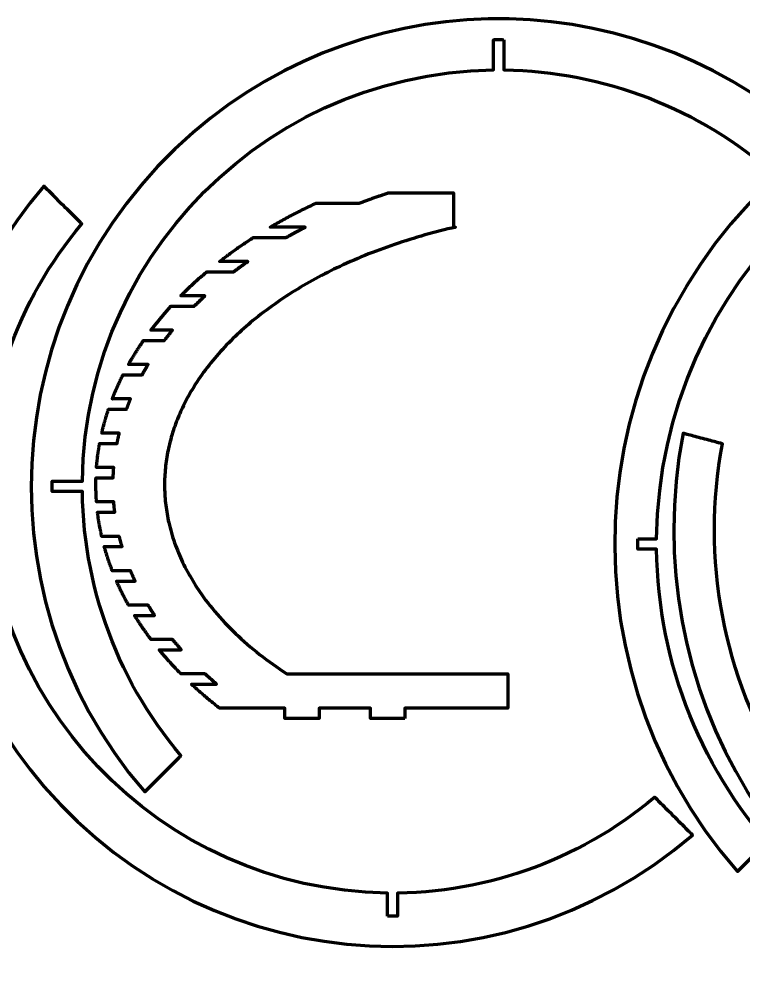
# Model space of a CAD drawing. Header units: millimetres. Extents: x -231 to 441, y -124 to 422.
# Drawn here: x -83 to 127.9, y 146.1 to 421.5 of the extents above; entities that cross this region are included whole.
import ezdxf

# ---------------------------------------------------------------- set-up
doc = ezdxf.new("R2010")
doc.units = ezdxf.units.MM
doc.header["$MEASUREMENT"] = 0

# ---------------------------------------------------------------- blocks, each defined once
blk = doc.blocks.new('block 7')
at = {"color": 7, "lineweight": 70, "true_color": 0xffffff}
blk.add_lwpolyline([(24.3, 160.35), (24.3, 167.06), (17.92, 167.31), (11.84, 167.87), (5.85, 168.73), (-0.04, 169.88), (-5.82, 171.32), (-11.48, 173.04), (-17.02, 175.03), (-22.43, 177.29), (-27.7, 179.79), (-32.82, 182.55), (-37.78, 185.55), (-42.59, 188.78), (-47.22, 192.24), (-51.68, 195.91), (-55.95, 199.79), (-60.02, 203.87), (-63.9, 208.15), (-67.56, 212.61), (-71.01, 217.25), (-74.23, 222.06), (-77.22, 227.03), (-79.97, 232.16), (-82.47, 237.43), (-84.72, 242.84), (-86.7, 248.39), (-88.41, 254.05), (-89.84, 259.84), (-90.98, 265.73), (-91.83, 271.72), (-92.38, 277.81), (-92.61, 283.98), (-99.32, 283.98), (-99.32, 284.02), (-99.32, 284.12), (-99.32, 284.22), (-99.32, 284.27), (-99.32, 284.31), (-99.32, 284.36), (-99.32, 284.41), (-99.32, 284.46), (-99.32, 284.56), (-99.32, 284.6), (-99.33, 284.65), (-99.33, 284.7), (-99.33, 284.85), (-99.33, 284.99), (-99.33, 285.04), (-99.33, 285.09), (-99.33, 285.14), (-99.33, 285.19), (-99.33, 285.23), (-99.33, 285.43), (-99.33, 285.52), (-99.33, 285.72), (-99.33, 285.77), (-99.33, 285.81), (-99.33, 285.86), (-99.33, 285.91), (-99.33, 285.96), (-99.33, 286.1), (-99.33, 286.25), (-99.33, 286.3), (-99.32, 286.35), (-99.32, 286.39), (-99.32, 286.49), (-99.32, 286.54), (-99.32, 286.59), (-99.32, 286.64), (-99.32, 286.69), (-99.32, 286.83), (-99.32, 286.93), (-99.32, 286.98), (-92.61, 286.98), (-92.55, 289.72), (-92.42, 292.45), (-92.23, 295.17), (-91.97, 297.89), (-91.66, 300.59), (-91.28, 303.29), (-90.84, 305.97), (-90.34, 308.63), (-89.78, 311.28), (-89.16, 313.92), (-88.48, 316.54), (-87.74, 319.14), (-86.94, 321.73), (-86.08, 324.29), (-85.17, 326.84), (-84.19, 329.36), (-83.16, 331.86), (-82.08, 334.33), (-80.93, 336.79), (-79.73, 339.21), (-78.47, 341.61), (-77.16, 343.98), (-75.8, 346.33), (-74.37, 348.64), (-72.9, 350.92), (-71.37, 353.18), (-69.78, 355.39), (-68.14, 357.58), (-66.45, 359.73), (-64.71, 361.85), (-64.75, 361.88), (-64.85, 361.98), (-65.01, 362.14), (-65.22, 362.36), (-65.8, 362.93), (-66.15, 363.29), (-66.54, 363.68), (-66.97, 364.1), (-67.42, 364.56), (-68.39, 365.53), (-68.91, 366.04), (-69.43, 366.57), (-69.96, 367.1), (-70.49, 367.63), (-73.03, 370.17), (-73.48, 370.62), (-73.91, 371.04), (-74.3, 371.43), (-74.65, 371.79), (-74.96, 372.09), (-75.44, 372.57), (-75.59, 372.73), (-75.69, 372.83), (-75.72, 372.86), (-79.77, 367.93), (-83.55, 362.86), (-87.06, 357.65), (-90.3, 352.32), (-93.27, 346.88), (-95.97, 341.34), (-98.4, 335.71), (-100.56, 329.99), (-102.45, 324.21), (-104.07, 318.35), (-105.42, 312.45), (-106.5, 306.5), (-107.31, 300.52), (-107.85, 294.51), (-108.12, 288.49), (-108.12, 282.47), (-107.85, 276.45), (-107.31, 270.44), (-106.5, 264.46), (-105.42, 258.51), (-104.07, 252.6), (-102.45, 246.75), (-100.56, 240.97), (-98.4, 235.25), (-95.97, 229.62), (-93.27, 224.08), (-90.3, 218.64), (-87.06, 213.31), (-83.55, 208.1), (-79.77, 203.03), (-75.72, 198.09), (-70.94, 192.82), (-65.95, 187.86), (-60.75, 183.21), (-55.37, 178.88), (-49.81, 174.86), (-44.09, 171.16), (-38.22, 167.77), (-32.22, 164.7), (-26.09, 161.95), (-19.86, 159.52), (-13.53, 157.41), (-7.11, 155.62), (-0.63, 154.15), (5.91, 153), (12.5, 152.18), (19.11, 151.69), (25.75, 151.52), (32.39, 151.68), (39.02, 152.16), (45.63, 152.98), (52.2, 154.12), (58.73, 155.6), (65.2, 157.41), (71.59, 159.55), (77.9, 162.03), (84.1, 164.84), (90.2, 167.98), (96.17, 171.47), (102, 175.29), (107.67, 179.45), (113.19, 183.95), (113.15, 183.99), (112.88, 184.26), (112.65, 184.49), (112.37, 184.77), (112.04, 185.09), (111.25, 185.88), (110.81, 186.33), (110.33, 186.8), (109.83, 187.31), (109.31, 187.83), (108.78, 188.36), (108.23, 188.91), (107.68, 189.46), (107.13, 190.01), (106.05, 191.09), (105.53, 191.61), (105.03, 192.11), (104.55, 192.59), (104.1, 193.03), (103.69, 193.44), (103.32, 193.82), (102.99, 194.15), (102.48, 194.65), (102.31, 194.82), (102.17, 194.96), (100.06, 193.22), (97.91, 191.53), (95.72, 189.89), (93.5, 188.31), (91.25, 186.78), (88.97, 185.3), (86.65, 183.88), (84.31, 182.51), (81.94, 181.2), (79.54, 179.94), (77.11, 178.74), (74.66, 177.6), (72.18, 176.51), (69.69, 175.48), (67.16, 174.51), (64.62, 173.59), (62.05, 172.73), (59.47, 171.94), (56.87, 171.2), (54.25, 170.52), (51.61, 169.89), (48.96, 169.34), (46.29, 168.84), (43.61, 168.4), (40.92, 168.02), (38.21, 167.7), (35.5, 167.45), (32.78, 167.25), (30.04, 167.13), (27.3, 167.06), (27.3, 160.35), (27.2, 160.35), (27.1, 160.35), (27, 160.35), (26.9, 160.35), (26.8, 160.35), (26.7, 160.35), (26.6, 160.35), (26.5, 160.35), (26.4, 160.35), (26.3, 160.35), (26.2, 160.35), (26.1, 160.35), (26, 160.35), (25.9, 160.35), (25.8, 160.35), (25.7, 160.35), (25.6, 160.35), (25.5, 160.35), (25.4, 160.35), (25.3, 160.35), (25.2, 160.35), (25.1, 160.35), (25, 160.35), (24.9, 160.35), (24.8, 160.35), (24.7, 160.35), (24.6, 160.35), (24.5, 160.35), (24.4, 160.35), (24.3, 160.35)], dxfattribs=at)
blk = doc.blocks.new('block 8')
at = {"color": 7, "lineweight": 70, "true_color": 0xffffff}
blk.add_lwpolyline([(58.19, 415.47), (58.19, 406.65), (61.01, 406.59), (63.72, 406.46), (66.43, 406.27), (69.12, 406.03), (71.81, 405.72), (74.48, 405.35), (77.15, 404.93), (79.8, 404.44), (82.44, 403.9), (85.06, 403.3), (87.66, 402.64), (90.25, 401.93), (92.83, 401.15), (95.38, 400.33), (97.91, 399.44), (100.43, 398.5), (102.92, 397.5), (105.39, 396.45), (107.84, 395.35), (110.26, 394.19), (112.66, 392.97), (115.03, 391.7), (117.38, 390.38), (119.7, 389.01), (121.98, 387.58), (124.24, 386.1), (126.47, 384.57), (128.67, 382.99), (130.83, 381.35), (132.97, 379.67), (135.06, 377.93), (135.34, 378.21), (135.54, 378.41), (135.8, 378.67), (136.09, 378.96), (136.43, 379.3), (137.21, 380.08), (137.65, 380.52), (138.11, 380.98), (138.58, 381.45), (139.58, 382.45), (140.09, 382.95), (140.59, 383.47), (141.1, 383.97), (141.61, 384.48), (143.03, 385.9), (143.47, 386.34), (143.87, 386.74), (144.88, 387.75), (145.14, 388.01), (145.34, 388.21), (145.59, 388.46), (145.62, 388.49), (140.6, 392.62), (135.44, 396.47), (130.14, 400.05), (124.72, 403.35), (119.19, 406.38), (113.55, 409.13), (107.82, 411.61), (102, 413.81), (96.11, 415.74), (90.15, 417.39), (84.14, 418.76), (78.09, 419.86), (72, 420.69), (65.89, 421.24), (59.76, 421.51), (53.63, 421.51), (47.5, 421.24), (41.38, 420.69), (35.29, 419.86), (29.24, 418.76), (23.23, 417.39), (17.28, 415.74), (11.39, 413.81), (5.57, 411.61), (-0.16, 409.13), (-5.8, 406.38), (-11.33, 403.35), (-16.76, 400.05), (-22.05, 396.47), (-27.21, 392.62), (-32.23, 388.49), (-37.58, 383.62), (-42.62, 378.54), (-47.33, 373.25), (-51.73, 367.78), (-55.81, 362.13), (-59.56, 356.31), (-63, 350.34), (-66.11, 344.24), (-68.9, 338.01), (-71.36, 331.67), (-73.5, 325.23), (-75.31, 318.71), (-76.8, 312.12), (-77.95, 305.47), (-78.78, 298.78), (-79.27, 292.05), (-79.44, 285.31), (-79.27, 278.57), (-78.77, 271.83), (-77.93, 265.11), (-76.76, 258.43), (-75.25, 251.8), (-73.41, 245.23), (-71.22, 238.74), (-68.7, 232.33), (-65.83, 226.03), (-62.63, 219.84), (-59.08, 213.78), (-55.19, 207.86), (-50.96, 202.09), (-46.38, 196.49), (-46.34, 196.53), (-46.24, 196.63), (-46.08, 196.79), (-45.86, 197.01), (-45.59, 197.28), (-45.28, 197.59), (-44.92, 197.95), (-44.52, 198.35), (-43.64, 199.23), (-43.16, 199.71), (-39.04, 203.83), (-38.56, 204.31), (-37.67, 205.2), (-37.27, 205.59), (-36.92, 205.95), (-36.6, 206.27), (-36.33, 206.54), (-36.11, 206.76), (-35.95, 206.92), (-35.85, 207.02), (-35.82, 207.05), (-37.61, 209.22), (-39.35, 211.43), (-41.04, 213.67), (-42.67, 215.94), (-44.25, 218.25), (-45.77, 220.6), (-47.23, 222.97), (-48.64, 225.38), (-49.99, 227.81), (-51.28, 230.28), (-52.52, 232.77), (-53.7, 235.28), (-54.82, 237.83), (-55.88, 240.39), (-56.88, 242.98), (-57.82, 245.59), (-58.71, 248.23), (-59.53, 250.88), (-60.29, 253.55), (-60.99, 256.24), (-61.63, 258.95), (-62.2, 261.68), (-62.72, 264.42), (-63.17, 267.17), (-63.56, 269.93), (-63.88, 272.71), (-64.15, 275.5), (-64.34, 278.3), (-64.47, 281.11), (-64.54, 283.92), (-73.36, 283.92), (-73.36, 283.97), (-73.36, 284.02), (-73.36, 284.07), (-73.36, 284.11), (-73.36, 284.21), (-73.36, 284.31), (-73.36, 284.5), (-73.36, 284.55), (-73.36, 284.6), (-73.36, 284.65), (-73.37, 284.74), (-73.37, 284.79), (-73.37, 284.84), (-73.37, 284.89), (-73.37, 284.94), (-73.37, 285.03), (-73.37, 285.08), (-73.37, 285.13), (-73.37, 285.23), (-73.37, 285.32), (-73.37, 285.52), (-73.37, 285.61), (-73.37, 285.66), (-73.37, 285.81), (-73.37, 285.9), (-73.37, 285.95), (-73.37, 286), (-73.37, 286.05), (-73.37, 286.1), (-73.36, 286.24), (-73.36, 286.34), (-73.36, 286.44), (-73.36, 286.49), (-73.36, 286.53), (-73.36, 286.63), (-73.36, 286.68), (-73.36, 286.73), (-73.36, 286.78), (-73.36, 286.82), (-73.36, 286.92), (-64.54, 286.92), (-64.29, 293.46), (-63.69, 299.9), (-62.77, 306.24), (-61.52, 312.47), (-59.96, 318.58), (-58.09, 324.56), (-55.93, 330.4), (-53.48, 336.1), (-50.75, 341.64), (-47.76, 347.02), (-44.5, 352.23), (-40.99, 357.25), (-37.24, 362.09), (-33.25, 366.72), (-29.04, 371.15), (-24.61, 375.36), (-19.97, 379.35), (-15.14, 383.1), (-10.11, 386.61), (-4.91, 389.87), (0.47, 392.87), (6.01, 395.59), (11.71, 398.04), (17.56, 400.21), (23.54, 402.07), (29.65, 403.63), (35.88, 404.88), (42.22, 405.81), (48.66, 406.4), (55.19, 406.65), (55.19, 415.47), (55.39, 415.47), (55.59, 415.48), (55.69, 415.48), (55.79, 415.48), (55.89, 415.48), (55.99, 415.48), (56.09, 415.48), (56.19, 415.48), (56.29, 415.48), (56.39, 415.48), (56.49, 415.48), (56.59, 415.48), (56.79, 415.48), (56.89, 415.48), (56.99, 415.48), (57.09, 415.48), (57.19, 415.48), (57.29, 415.48), (57.39, 415.48), (57.49, 415.48), (57.59, 415.48), (57.79, 415.48), (57.89, 415.47), (57.99, 415.47), (58.19, 415.47)], dxfattribs=at)
blk = doc.blocks.new('block 11')
at = {"color": 7, "lineweight": 70, "true_color": 0xffffff}
blk.add_lwpolyline([(97.23, 270.17), (102.74, 270.17), (103.01, 277.35), (103.63, 284.2), (104.59, 290.94), (105.88, 297.57), (107.49, 304.07), (109.43, 310.45), (111.66, 316.69), (114.19, 322.78), (117.02, 328.71), (120.12, 334.47), (123.49, 340.06), (127.12, 345.47), (131.01, 350.69), (135.14, 355.7), (139.51, 360.51), (144.1, 365.09), (148.92, 369.45), (153.94, 373.58), (159.16, 377.46), (164.57, 381.08), (170.17, 384.44), (175.94, 387.54), (181.88, 390.35), (187.97, 392.87), (194.22, 395.09), (200.6, 397.01), (207.11, 398.62), (213.74, 399.9), (220.49, 400.85), (227.34, 401.45), (234.28, 401.71), (234.28, 407.22), (234.33, 407.22), (234.47, 407.22), (234.57, 407.22), (234.62, 407.22), (234.67, 407.22), (234.72, 407.22), (234.77, 407.22), (234.81, 407.22), (234.91, 407.22), (234.96, 407.22), (235.1, 407.22), (235.2, 407.23), (235.25, 407.23), (235.3, 407.23), (235.35, 407.23), (235.39, 407.23), (235.44, 407.23), (235.49, 407.23), (235.54, 407.23), (235.59, 407.23), (235.68, 407.23), (235.88, 407.23), (235.97, 407.23), (236.02, 407.23), (236.07, 407.23), (236.12, 407.23), (236.17, 407.23), (236.22, 407.23), (236.27, 407.23), (236.31, 407.23), (236.36, 407.23), (236.46, 407.22), (236.6, 407.22), (236.65, 407.22), (236.75, 407.22), (236.8, 407.22), (236.85, 407.22), (236.89, 407.22), (236.94, 407.22), (236.99, 407.22), (237.09, 407.22), (237.23, 407.22), (237.28, 407.22), (237.28, 401.71), (240.41, 401.64), (243.53, 401.49), (246.64, 401.28), (249.73, 400.99), (252.82, 400.62), (255.89, 400.19), (258.95, 399.69), (261.99, 399.11), (265.02, 398.47), (268.02, 397.75), (271.01, 396.97), (273.98, 396.12), (276.92, 395.2), (279.84, 394.21), (282.74, 393.16), (285.61, 392.04), (288.46, 390.85), (291.28, 389.59), (294.07, 388.27), (296.83, 386.89), (299.56, 385.44), (302.26, 383.92), (304.92, 382.35), (307.55, 380.7), (310.14, 379), (312.7, 377.24), (315.21, 375.41), (317.69, 373.52), (320.13, 371.57), (322.53, 369.55), (322.93, 369.95), (323.13, 370.16), (323.38, 370.41), (323.66, 370.69), (323.96, 370.99), (325.03, 372.05), (325.42, 372.44), (325.82, 372.85), (326.23, 373.26), (327.06, 374.09), (327.48, 374.5), (329.05, 376.08), (329.41, 376.44), (329.74, 376.77), (330.04, 377.07), (330.32, 377.35), (330.56, 377.59), (330.94, 377.97), (331.06, 378.09), (331.14, 378.17), (331.16, 378.19), (325.8, 382.65), (320.27, 386.81), (314.59, 390.68), (308.78, 394.24), (302.85, 397.51), (296.81, 400.49), (290.66, 403.16), (284.42, 405.54), (278.1, 407.62), (271.71, 409.41), (265.25, 410.89), (258.76, 412.08), (252.22, 412.98), (245.66, 413.57), (239.08, 413.87), (232.49, 413.87), (225.91, 413.57), (219.35, 412.98), (212.81, 412.08), (206.31, 410.89), (199.86, 409.41), (193.47, 407.63), (187.15, 405.54), (180.91, 403.17), (174.76, 400.49), (168.72, 397.52), (162.78, 394.25), (156.98, 390.68), (151.3, 386.81), (145.77, 382.65), (140.4, 378.19), (134.71, 372.98), (129.37, 367.53), (124.36, 361.86), (119.7, 356), (115.38, 349.95), (111.4, 343.73), (107.76, 337.34), (104.47, 330.81), (101.53, 324.15), (98.93, 317.38), (96.68, 310.5), (94.78, 303.54), (93.23, 296.5), (92.03, 289.4), (91.18, 282.25), (90.69, 275.08), (90.54, 267.88), (90.76, 260.69), (91.33, 253.5), (92.25, 246.34), (93.53, 239.22), (95.18, 232.15), (97.18, 225.15), (99.54, 218.23), (102.26, 211.41), (105.35, 204.7), (108.8, 198.11), (112.62, 191.66), (116.79, 185.36), (121.34, 179.23), (126.26, 173.28), (126.28, 173.31), (126.37, 173.39), (126.68, 173.7), (126.89, 173.92), (127.15, 174.18), (128.12, 175.15), (128.49, 175.52), (128.89, 175.92), (129.3, 176.32), (129.72, 176.74), (130.14, 177.17), (131.43, 178.46), (131.85, 178.88), (132.26, 179.29), (132.65, 179.68), (133.03, 180.06), (133.38, 180.41), (133.7, 180.73), (134.47, 181.5), (134.65, 181.68), (134.78, 181.81), (134.89, 181.92), (132.88, 184.32), (130.93, 186.76), (129.04, 189.23), (127.21, 191.75), (125.45, 194.31), (123.74, 196.9), (122.1, 199.53), (120.53, 202.19), (119.01, 204.89), (117.56, 207.62), (116.18, 210.38), (114.86, 213.17), (113.6, 215.99), (112.41, 218.83), (111.29, 221.71), (110.24, 224.6), (109.25, 227.53), (108.33, 230.47), (107.48, 233.44), (106.69, 236.43), (105.98, 239.43), (105.34, 242.46), (104.76, 245.5), (104.26, 248.56), (103.82, 251.63), (103.46, 254.71), (103.17, 257.81), (102.95, 260.92), (102.81, 264.04), (102.74, 267.17), (97.23, 267.17), (97.23, 267.27), (97.23, 267.37), (97.23, 267.47), (97.23, 267.57), (97.23, 267.67), (97.23, 267.77), (97.22, 267.87), (97.22, 267.97), (97.22, 268.07), (97.22, 268.17), (97.22, 268.27), (97.22, 268.37), (97.22, 268.47), (97.22, 268.57), (97.22, 268.67), (97.22, 268.77), (97.22, 268.87), (97.22, 268.97), (97.22, 269.07), (97.22, 269.17), (97.22, 269.27), (97.22, 269.37), (97.22, 269.47), (97.23, 269.57), (97.23, 269.67), (97.23, 269.77), (97.23, 269.87), (97.23, 269.97), (97.23, 270.07), (97.23, 270.17)], dxfattribs=at)
blk = doc.blocks.new('block 12')
at = {"color": 7, "lineweight": 70, "true_color": 0xffffff}
blk.add_lwpolyline([(323.29, 149.87), (323.28, 149.89), (323.25, 149.94), (323.2, 150.03), (323.13, 150.14), (323.05, 150.29), (322.95, 150.46), (322.84, 150.65), (322.72, 150.86), (322.59, 151.09), (322.44, 151.34), (322.29, 151.6), (322.14, 151.87), (321.98, 152.14), (321.82, 152.43), (321.65, 152.71), (321.49, 152.99), (321.33, 153.28), (321.17, 153.55), (321.01, 153.82), (320.86, 154.08), (320.72, 154.33), (320.59, 154.56), (320.46, 154.77), (320.35, 154.96), (320.25, 155.13), (320.17, 155.28), (320.1, 155.39), (320.05, 155.48), (320.02, 155.54), (320.01, 155.55), (313.58, 152.16), (307.28, 149.24), (300.89, 146.67), (294.43, 144.45), (287.92, 142.58), (281.36, 141.04), (274.77, 139.85), (268.16, 138.99), (261.54, 138.46), (254.93, 138.26), (248.33, 138.39), (241.75, 138.83), (235.22, 139.6), (228.74, 140.68), (222.33, 142.08), (215.99, 143.78), (209.74, 145.79), (203.59, 148.1), (197.56, 150.72), (191.65, 153.62), (185.88, 156.83), (180.25, 160.32), (174.79, 164.09), (169.5, 168.15), (164.4, 172.49), (159.49, 177.11), (154.79, 182), (150.32, 187.16), (146.08, 192.59), (142.09, 198.28), (138.35, 204.23), (138.34, 204.22), (138.28, 204.19), (138.2, 204.14), (138.09, 204.08), (137.96, 204), (137.8, 203.91), (137.61, 203.8), (137.41, 203.69), (137.19, 203.56), (136.96, 203.43), (136.71, 203.28), (136.46, 203.13), (136.19, 202.98), (135.92, 202.83), (135.65, 202.67), (135.37, 202.51), (135.1, 202.35), (134.83, 202.19), (134.56, 202.04), (134.31, 201.89), (134.06, 201.75), (133.83, 201.62), (133.61, 201.49), (133.4, 201.37), (133.22, 201.27), (133.06, 201.17), (132.93, 201.09), (132.81, 201.03), (132.73, 200.99), (132.68, 200.96), (132.67, 200.94), (132.62, 201.03), (132.57, 201.11), (132.52, 201.19), (132.47, 201.28), (132.37, 201.45), (132.32, 201.53), (132.22, 201.7), (132.18, 201.78), (132.13, 201.86), (132.08, 201.95), (132.03, 202.03), (131.98, 202.11), (131.93, 202.2), (131.88, 202.28), (131.84, 202.37), (131.79, 202.45), (131.69, 202.62), (131.64, 202.7), (131.59, 202.79), (131.55, 202.87), (131.5, 202.95), (131.45, 203.04), (131.4, 203.12), (131.36, 203.21), (131.31, 203.29), (131.26, 203.38), (131.21, 203.46), (131.17, 203.54), (131.18, 203.55), (131.23, 203.58), (131.31, 203.63), (131.42, 203.69), (131.56, 203.77), (131.72, 203.87), (131.9, 203.97), (132.11, 204.09), (132.33, 204.21), (132.56, 204.35), (132.81, 204.49), (133.06, 204.64), (133.33, 204.79), (133.6, 204.95), (133.87, 205.11), (134.15, 205.27), (134.42, 205.42), (134.69, 205.58), (134.96, 205.73), (135.21, 205.88), (135.46, 206.02), (135.69, 206.16), (135.91, 206.29), (136.11, 206.4), (136.3, 206.51), (136.46, 206.6), (136.59, 206.68), (136.7, 206.74), (136.78, 206.79), (136.84, 206.82), (136.85, 206.83), (135.33, 209.61), (133.88, 212.41), (132.5, 215.25), (131.19, 218.11), (129.94, 221), (128.77, 223.91), (127.66, 226.84), (126.63, 229.8), (125.66, 232.78), (124.77, 235.78), (123.94, 238.79), (123.19, 241.82), (122.5, 244.87), (121.89, 247.93), (121.35, 251.01), (120.88, 254.09), (120.48, 257.19), (120.16, 260.29), (119.9, 263.41), (119.72, 266.53), (119.61, 269.66), (119.58, 272.79), (119.61, 275.92), (119.72, 279.05), (119.91, 282.19), (120.16, 285.32), (120.49, 288.45), (120.9, 291.58), (121.38, 294.7), (121.93, 297.82), (121.89, 297.83), (121.79, 297.86), (121.61, 297.91), (121.38, 297.97), (121.08, 298.05), (120.74, 298.14), (120.35, 298.25), (119.92, 298.36), (119.46, 298.49), (118.96, 298.62), (118.44, 298.76), (117.9, 298.9), (117.34, 299.05), (116.77, 299.2), (116.2, 299.36), (115.63, 299.51), (115.06, 299.66), (114.51, 299.81), (113.96, 299.96), (113.44, 300.1), (112.95, 300.23), (112.48, 300.35), (112.05, 300.47), (111.66, 300.57), (111.32, 300.67), (111.03, 300.74), (110.79, 300.81), (110.62, 300.85), (110.51, 300.88), (110.47, 300.89), (109.25, 293.72), (108.41, 286.81), (107.9, 279.91), (107.73, 273.05), (107.87, 266.23), (108.33, 259.46), (109.1, 252.75), (110.17, 246.12), (111.54, 239.56), (113.21, 233.09), (115.17, 226.71), (117.41, 220.45), (119.93, 214.3), (122.72, 208.28), (125.78, 202.4), (129.1, 196.66), (132.67, 191.07), (136.5, 185.65), (140.57, 180.4), (144.89, 175.34), (149.43, 170.46), (154.21, 165.79), (159.21, 161.33), (164.43, 157.09), (169.86, 153.07), (175.5, 149.3), (181.34, 145.78), (187.38, 142.51), (193.61, 139.51), (200.03, 136.79), (206.63, 134.35), (214.03, 132.02), (221.48, 130.11), (228.94, 128.6), (236.41, 127.48), (243.87, 126.76), (251.31, 126.43), (258.71, 126.48), (266.06, 126.9), (273.35, 127.69), (280.57, 128.84), (287.71, 130.34), (294.74, 132.2), (301.66, 134.39), (308.46, 136.93), (315.12, 139.79), (321.63, 142.98), (327.98, 146.48), (334.15, 150.29), (340.13, 154.41), (345.91, 158.83), (351.47, 163.54), (356.81, 168.54), (361.91, 173.81), (366.75, 179.36), (371.33, 185.18), (375.63, 191.25), (379.63, 197.59), (383.34, 204.16), (386.72, 210.99), (389.78, 218.04), (392.49, 225.33), (392.45, 225.34), (392.35, 225.36), (392.19, 225.41), (391.97, 225.47), (391.69, 225.54), (391.37, 225.63), (391, 225.73), (390.59, 225.84), (390.15, 225.95), (389.68, 226.08), (389.18, 226.21), (388.67, 226.35), (388.13, 226.49), (387.59, 226.64), (387.04, 226.79), (386.48, 226.94), (385.93, 227.09), (385.38, 227.23), (384.85, 227.37), (384.33, 227.51), (383.84, 227.65), (383.37, 227.77), (382.92, 227.89), (382.52, 228), (382.15, 228.1), (381.83, 228.18), (381.55, 228.26), (381.33, 228.32), (381.17, 228.36), (381.06, 228.39), (381.03, 228.4), (379.95, 225.42), (378.8, 222.48), (377.59, 219.57), (376.31, 216.69), (374.96, 213.85), (373.55, 211.04), (372.08, 208.27), (370.55, 205.54), (368.95, 202.84), (367.29, 200.19), (365.58, 197.58), (363.8, 195.01), (361.97, 192.48), (360.07, 190), (358.12, 187.56), (356.12, 185.17), (354.06, 182.83), (351.94, 180.53), (349.77, 178.28), (347.55, 176.08), (345.28, 173.93), (342.95, 171.84), (340.58, 169.79), (338.15, 167.8), (335.68, 165.87), (333.16, 163.99), (330.59, 162.17), (327.97, 160.41), (325.31, 158.7), (322.61, 157.05), (322.62, 157.04), (322.65, 156.98), (322.7, 156.89), (322.77, 156.78), (322.85, 156.63), (322.95, 156.46), (323.06, 156.27), (323.19, 156.06), (323.32, 155.83), (323.46, 155.58), (323.61, 155.32), (323.76, 155.05), (323.92, 154.78), (324.09, 154.49), (324.41, 153.93), (324.58, 153.64), (324.74, 153.37), (324.89, 153.1), (325.04, 152.84), (325.18, 152.59), (325.32, 152.36), (325.44, 152.15), (325.55, 151.96), (325.65, 151.79), (325.73, 151.64), (325.8, 151.53), (325.85, 151.44), (325.88, 151.39), (325.89, 151.37), (325.85, 151.34), (325.81, 151.32), (325.76, 151.29), (325.63, 151.21), (325.59, 151.19), (325.55, 151.16), (325.5, 151.14), (325.46, 151.11), (325.38, 151.06), (325.33, 151.04), (325.29, 151.01), (325.25, 150.99), (325.2, 150.96), (325.16, 150.94), (325.12, 150.91), (325.07, 150.89), (325.03, 150.86), (324.99, 150.84), (324.94, 150.81), (324.86, 150.76), (324.81, 150.74), (324.77, 150.71), (324.73, 150.69), (324.68, 150.66), (324.64, 150.64), (324.6, 150.61), (324.55, 150.59), (324.51, 150.56), (324.47, 150.54), (324.42, 150.51), (324.29, 150.44), (324.25, 150.41), (324.21, 150.39), (324.16, 150.36), (324.12, 150.34), (324.08, 150.31), (323.99, 150.26), (323.95, 150.24), (323.9, 150.21), (323.77, 150.14), (323.73, 150.11), (323.69, 150.09), (323.64, 150.06), (323.47, 149.96), (323.43, 149.94), (323.34, 149.89), (323.29, 149.87)], dxfattribs=at)
blk = doc.blocks.new('block 16')
at = {"color": 7, "lineweight": 70, "true_color": 0xffffff}
blk.add_lwpolyline([(29.39, 217.89), (19.39, 217.89), (19.39, 220.89), (4.39, 220.89), (4.39, 217.89), (-5.61, 217.89), (-5.61, 220.89), (-24.59, 220.89), (-24.87, 221.11), (-25.16, 221.34), (-25.44, 221.56), (-25.72, 221.78), (-26, 222.01), (-26.28, 222.23), (-26.56, 222.46), (-26.84, 222.69), (-27.11, 222.91), (-27.39, 223.14), (-27.67, 223.37), (-27.95, 223.6), (-28.22, 223.83), (-28.5, 224.07), (-28.77, 224.3), (-29.04, 224.53), (-29.32, 224.77), (-29.59, 225), (-29.86, 225.24), (-30.13, 225.48), (-30.4, 225.71), (-30.67, 225.95), (-30.94, 226.19), (-31.2, 226.43), (-31.47, 226.67), (-31.74, 226.92), (-32, 227.16), (-32.27, 227.4), (-32.53, 227.65), (-32.79, 227.89), (-25.44, 227.89), (-25.5, 227.94), (-25.56, 227.99), (-25.61, 228.04), (-25.67, 228.09), (-25.73, 228.14), (-25.79, 228.19), (-25.84, 228.24), (-25.96, 228.34), (-26.02, 228.38), (-26.07, 228.43), (-26.13, 228.48), (-26.19, 228.53), (-26.24, 228.58), (-26.3, 228.63), (-26.36, 228.68), (-26.42, 228.73), (-26.53, 228.83), (-26.59, 228.88), (-26.64, 228.93), (-26.7, 228.98), (-26.81, 229.08), (-26.87, 229.13), (-26.93, 229.18), (-26.99, 229.23), (-27.04, 229.28), (-27.1, 229.33), (-27.16, 229.38), (-27.21, 229.43), (-27.27, 229.48), (-27.32, 229.53), (-27.43, 229.62), (-27.48, 229.67), (-27.54, 229.72), (-27.59, 229.77), (-27.65, 229.82), (-27.7, 229.87), (-27.75, 229.91), (-27.81, 229.96), (-27.86, 230.01), (-27.92, 230.06), (-27.97, 230.11), (-28.08, 230.21), (-28.13, 230.25), (-28.19, 230.3), (-28.29, 230.4), (-28.35, 230.45), (-28.4, 230.5), (-28.45, 230.55), (-28.51, 230.6), (-28.56, 230.65), (-28.61, 230.69), (-28.67, 230.74), (-28.72, 230.79), (-28.83, 230.89), (-35.88, 230.89), (-36.1, 231.12), (-36.32, 231.34), (-36.54, 231.57), (-36.75, 231.79), (-36.97, 232.02), (-37.19, 232.25), (-37.41, 232.47), (-37.62, 232.7), (-37.84, 232.93), (-38.05, 233.16), (-38.27, 233.39), (-38.48, 233.62), (-38.69, 233.85), (-38.9, 234.09), (-39.11, 234.32), (-39.32, 234.55), (-39.53, 234.79), (-39.74, 235.02), (-39.95, 235.26), (-40.16, 235.49), (-40.37, 235.73), (-40.57, 235.97), (-40.78, 236.21), (-40.98, 236.45), (-41.18, 236.69), (-41.39, 236.93), (-41.59, 237.17), (-41.79, 237.41), (-41.99, 237.65), (-42.19, 237.89), (-35.73, 237.89), (-35.77, 237.94), (-35.82, 237.99), (-35.91, 238.09), (-35.95, 238.14), (-35.99, 238.19), (-36.04, 238.24), (-36.13, 238.34), (-36.17, 238.39), (-36.21, 238.44), (-36.26, 238.49), (-36.34, 238.59), (-36.39, 238.64), (-36.43, 238.68), (-36.52, 238.78), (-36.56, 238.83), (-36.61, 238.88), (-36.65, 238.93), (-36.73, 239.03), (-36.78, 239.08), (-36.82, 239.13), (-36.86, 239.18), (-36.95, 239.28), (-36.99, 239.33), (-37.04, 239.38), (-37.08, 239.43), (-37.12, 239.48), (-37.16, 239.53), (-37.2, 239.58), (-37.24, 239.63), (-37.29, 239.68), (-37.37, 239.77), (-37.41, 239.82), (-37.45, 239.87), (-37.49, 239.92), (-37.53, 239.97), (-37.57, 240.01), (-37.61, 240.06), (-37.65, 240.11), (-37.69, 240.16), (-37.78, 240.26), (-37.82, 240.31), (-37.86, 240.35), (-37.9, 240.4), (-37.94, 240.45), (-37.98, 240.5), (-38.06, 240.6), (-38.1, 240.65), (-38.14, 240.7), (-38.18, 240.74), (-38.26, 240.84), (-38.3, 240.89), (-44.56, 240.89), (-44.73, 241.12), (-44.9, 241.34), (-45.06, 241.57), (-45.23, 241.8), (-45.4, 242.03), (-45.57, 242.26), (-45.73, 242.49), (-45.9, 242.72), (-46.06, 242.95), (-46.23, 243.18), (-46.39, 243.41), (-46.55, 243.64), (-46.72, 243.87), (-46.88, 244.1), (-47.04, 244.34), (-47.2, 244.57), (-47.36, 244.8), (-47.51, 245.04), (-47.67, 245.27), (-47.83, 245.51), (-47.98, 245.75), (-48.14, 245.98), (-48.29, 246.22), (-48.45, 246.46), (-48.6, 246.69), (-48.75, 246.93), (-48.9, 247.17), (-49.05, 247.41), (-49.2, 247.65), (-49.35, 247.89), (-43.5, 247.89), (-43.56, 247.99), (-43.59, 248.04), (-43.63, 248.09), (-43.66, 248.14), (-43.69, 248.19), (-43.73, 248.24), (-43.76, 248.29), (-43.79, 248.34), (-43.86, 248.44), (-43.89, 248.49), (-43.92, 248.54), (-43.99, 248.64), (-44.02, 248.69), (-44.05, 248.74), (-44.08, 248.79), (-44.15, 248.89), (-44.18, 248.94), (-44.24, 249.04), (-44.28, 249.09), (-44.31, 249.14), (-44.37, 249.24), (-44.44, 249.34), (-44.47, 249.39), (-44.5, 249.44), (-44.56, 249.53), (-44.59, 249.58), (-44.65, 249.68), (-44.68, 249.73), (-44.71, 249.77), (-44.74, 249.82), (-44.77, 249.87), (-44.8, 249.92), (-44.83, 249.97), (-44.89, 250.06), (-44.92, 250.11), (-44.98, 250.21), (-45.02, 250.26), (-45.05, 250.31), (-45.07, 250.36), (-45.13, 250.45), (-45.17, 250.5), (-45.19, 250.55), (-45.22, 250.6), (-45.25, 250.65), (-45.28, 250.7), (-45.31, 250.74), (-45.34, 250.79), (-45.37, 250.84), (-45.4, 250.89), (-51.11, 250.89), (-51.24, 251.12), (-51.37, 251.35), (-51.49, 251.58), (-51.62, 251.8), (-51.74, 252.03), (-51.87, 252.26), (-51.99, 252.49), (-52.11, 252.72), (-52.23, 252.95), (-52.35, 253.19), (-52.47, 253.42), (-52.59, 253.65), (-52.71, 253.88), (-52.83, 254.11), (-52.94, 254.35), (-53.06, 254.58), (-53.17, 254.82), (-53.29, 255.05), (-53.4, 255.29), (-53.52, 255.52), (-53.63, 255.75), (-53.74, 255.99), (-53.85, 256.23), (-53.96, 256.46), (-54.07, 256.7), (-54.18, 256.94), (-54.28, 257.18), (-54.39, 257.41), (-54.5, 257.65), (-54.6, 257.89), (-49.16, 257.89), (-49.21, 257.99), (-49.23, 258.04), (-49.28, 258.14), (-49.3, 258.19), (-49.32, 258.24), (-49.35, 258.29), (-49.37, 258.34), (-49.39, 258.39), (-49.42, 258.44), (-49.44, 258.49), (-49.46, 258.54), (-49.51, 258.64), (-49.53, 258.69), (-49.57, 258.79), (-49.6, 258.84), (-49.62, 258.89), (-49.64, 258.94), (-49.67, 258.99), (-49.69, 259.04), (-49.73, 259.14), (-49.76, 259.19), (-49.8, 259.29), (-49.82, 259.34), (-49.84, 259.39), (-49.87, 259.44), (-49.89, 259.49), (-49.91, 259.54), (-49.93, 259.58), (-49.97, 259.68), (-49.99, 259.73), (-50.02, 259.78), (-50.06, 259.87), (-50.1, 259.97), (-50.12, 260.02), (-50.14, 260.07), (-50.18, 260.16), (-50.2, 260.21), (-50.22, 260.26), (-50.25, 260.31), (-50.29, 260.41), (-50.31, 260.45), (-50.33, 260.5), (-50.35, 260.55), (-50.39, 260.65), (-50.43, 260.75), (-50.45, 260.79), (-50.49, 260.89), (-55.84, 260.89), (-55.93, 261.12), (-56.02, 261.35), (-56.1, 261.58), (-56.19, 261.81), (-56.27, 262.05), (-56.36, 262.28), (-56.44, 262.51), (-56.53, 262.74), (-56.61, 262.97), (-56.69, 263.21), (-56.77, 263.44), (-56.85, 263.67), (-56.93, 263.9), (-57.01, 264.14), (-57.09, 264.37), (-57.16, 264.6), (-57.24, 264.84), (-57.31, 265.07), (-57.39, 265.3), (-57.46, 265.54), (-57.54, 265.77), (-57.61, 266.01), (-57.68, 266.24), (-57.75, 266.48), (-57.82, 266.71), (-57.89, 266.95), (-57.95, 267.18), (-58.02, 267.42), (-58.09, 267.66), (-58.15, 267.89), (-52.97, 267.89), (-52.99, 267.94), (-53, 267.99), (-53.02, 268.04), (-53.05, 268.14), (-53.06, 268.19), (-53.08, 268.24), (-53.09, 268.29), (-53.11, 268.34), (-53.13, 268.44), (-53.15, 268.49), (-53.16, 268.54), (-53.19, 268.64), (-53.21, 268.69), (-53.22, 268.74), (-53.25, 268.84), (-53.27, 268.94), (-53.29, 268.99), (-53.3, 269.04), (-53.32, 269.09), (-53.33, 269.14), (-53.34, 269.19), (-53.36, 269.24), (-53.37, 269.29), (-53.38, 269.34), (-53.4, 269.39), (-53.41, 269.44), (-53.44, 269.54), (-53.46, 269.63), (-53.47, 269.68), (-53.49, 269.73), (-53.5, 269.78), (-53.54, 269.92), (-53.55, 269.97), (-53.56, 270.02), (-53.58, 270.07), (-53.6, 270.16), (-53.61, 270.21), (-53.63, 270.26), (-53.64, 270.31), (-53.66, 270.41), (-53.67, 270.45), (-53.69, 270.5), (-53.7, 270.55), (-53.71, 270.6), (-53.72, 270.65), (-53.74, 270.7), (-53.75, 270.75), (-53.76, 270.79), (-53.77, 270.84), (-53.78, 270.89), (-58.91, 270.89), (-58.96, 271.12), (-59.01, 271.35), (-59.06, 271.59), (-59.11, 271.82), (-59.16, 272.05), (-59.21, 272.28), (-59.25, 272.51), (-59.3, 272.75), (-59.35, 272.98), (-59.39, 273.21), (-59.44, 273.44), (-59.48, 273.68), (-59.52, 273.91), (-59.56, 274.14), (-59.6, 274.38), (-59.64, 274.61), (-59.68, 274.84), (-59.72, 275.08), (-59.76, 275.31), (-59.8, 275.54), (-59.83, 275.78), (-59.87, 276.01), (-59.9, 276.25), (-59.94, 276.48), (-59.97, 276.72), (-60, 276.95), (-60.03, 277.19), (-60.06, 277.42), (-60.09, 277.66), (-60.12, 277.89), (-55.09, 277.89), (-55.09, 277.94), (-55.1, 277.99), (-55.11, 278.04), (-55.11, 278.09), (-55.12, 278.14), (-55.12, 278.19), (-55.13, 278.24), (-55.14, 278.29), (-55.14, 278.34), (-55.15, 278.39), (-55.16, 278.44), (-55.16, 278.49), (-55.17, 278.59), (-55.18, 278.64), (-55.18, 278.69), (-55.19, 278.74), (-55.2, 278.79), (-55.2, 278.84), (-55.21, 278.89), (-55.21, 278.94), (-55.22, 278.99), (-55.23, 279.09), (-55.24, 279.19), (-55.25, 279.29), (-55.26, 279.34), (-55.26, 279.39), (-55.27, 279.44), (-55.27, 279.49), (-55.28, 279.54), (-55.28, 279.59), (-55.29, 279.63), (-55.29, 279.68), (-55.3, 279.73), (-55.31, 279.83), (-55.31, 279.92), (-55.32, 279.97), (-55.32, 280.02), (-55.33, 280.07), (-55.34, 280.17), (-55.34, 280.21), (-55.35, 280.26), (-55.36, 280.36), (-55.36, 280.41), (-55.37, 280.5), (-55.37, 280.55), (-55.38, 280.65), (-55.39, 280.7), (-55.39, 280.75), (-55.4, 280.84), (-55.4, 280.89), (-60.42, 280.89), (-60.43, 281.07), (-60.44, 281.26), (-60.45, 281.44), (-60.46, 281.62), (-60.48, 281.8), (-60.49, 281.99), (-60.5, 282.17), (-60.51, 282.35), (-60.52, 282.53), (-60.53, 282.72), (-60.53, 282.9), (-60.54, 283.08), (-60.55, 283.26), (-60.56, 283.45), (-60.56, 283.63), (-60.57, 283.81), (-60.57, 284), (-60.58, 284.18), (-60.58, 284.36), (-60.59, 284.55), (-60.59, 284.73), (-60.6, 284.91), (-60.6, 285.1), (-60.6, 285.28), (-60.6, 285.46), (-60.6, 285.65), (-60.6, 285.83), (-60.6, 286.02), (-60.6, 286.2), (-60.6, 286.38), (-60.6, 286.57), (-60.6, 286.62), (-60.6, 286.66), (-60.6, 286.71), (-60.6, 286.75), (-60.6, 286.84), (-60.59, 286.93), (-60.59, 286.97), (-60.59, 287.01), (-60.59, 287.06), (-60.59, 287.1), (-60.59, 287.19), (-60.59, 287.23), (-60.59, 287.32), (-60.58, 287.45), (-60.58, 287.5), (-60.58, 287.54), (-60.58, 287.59), (-60.58, 287.63), (-60.58, 287.72), (-60.58, 287.76), (-60.57, 287.8), (-60.57, 287.85), (-60.57, 287.89), (-55.57, 287.89), (-55.57, 287.99), (-55.56, 288.04), (-55.56, 288.09), (-55.56, 288.14), (-55.56, 288.19), (-55.56, 288.24), (-55.55, 288.39), (-55.55, 288.49), (-55.54, 288.59), (-55.54, 288.64), (-55.54, 288.69), (-55.53, 288.79), (-55.53, 288.89), (-55.53, 288.94), (-55.52, 288.99), (-55.52, 289.04), (-55.52, 289.09), (-55.52, 289.14), (-55.52, 289.19), (-55.51, 289.24), (-55.51, 289.29), (-55.51, 289.34), (-55.5, 289.39), (-55.5, 289.44), (-55.5, 289.49), (-55.5, 289.54), (-55.49, 289.59), (-55.48, 289.73), (-55.48, 289.83), (-55.47, 289.93), (-55.47, 289.97), (-55.46, 290.07), (-55.46, 290.12), (-55.46, 290.17), (-55.45, 290.22), (-55.45, 290.26), (-55.45, 290.31), (-55.44, 290.36), (-55.44, 290.41), (-55.43, 290.46), (-55.43, 290.51), (-55.43, 290.55), (-55.42, 290.65), (-55.41, 290.75), (-55.41, 290.79), (-55.4, 290.89), (-60.42, 290.89), (-60.4, 291.13), (-60.38, 291.36), (-60.36, 291.6), (-60.34, 291.83), (-60.32, 292.07), (-60.29, 292.3), (-60.27, 292.54), (-60.25, 292.77), (-60.22, 293), (-60.2, 293.24), (-60.17, 293.47), (-60.14, 293.71), (-60.11, 293.94), (-60.09, 294.17), (-60.06, 294.41), (-60.03, 294.64), (-60, 294.87), (-59.96, 295.11), (-59.93, 295.34), (-59.9, 295.57), (-59.86, 295.81), (-59.83, 296.04), (-59.79, 296.27), (-59.76, 296.5), (-59.72, 296.73), (-59.68, 296.97), (-59.64, 297.2), (-59.6, 297.43), (-59.56, 297.66), (-59.52, 297.89), (-54.44, 297.89), (-54.43, 297.94), (-54.42, 297.99), (-54.41, 298.04), (-54.4, 298.09), (-54.39, 298.14), (-54.38, 298.19), (-54.36, 298.29), (-54.35, 298.34), (-54.34, 298.39), (-54.33, 298.44), (-54.32, 298.49), (-54.31, 298.54), (-54.29, 298.64), (-54.28, 298.69), (-54.27, 298.74), (-54.25, 298.84), (-54.24, 298.89), (-54.23, 298.94), (-54.22, 298.99), (-54.21, 299.04), (-54.2, 299.09), (-54.18, 299.14), (-54.16, 299.24), (-54.15, 299.29), (-54.14, 299.34), (-54.13, 299.39), (-54.12, 299.44), (-54.11, 299.49), (-54.1, 299.54), (-54.09, 299.59), (-54.08, 299.64), (-54.06, 299.69), (-54.05, 299.73), (-54.03, 299.83), (-54.02, 299.88), (-54.01, 299.93), (-54, 299.98), (-53.98, 300.07), (-53.96, 300.17), (-53.94, 300.22), (-53.93, 300.27), (-53.92, 300.31), (-53.91, 300.36), (-53.89, 300.46), (-53.88, 300.51), (-53.86, 300.55), (-53.85, 300.6), (-53.84, 300.65), (-53.82, 300.75), (-53.81, 300.79), (-53.79, 300.84), (-53.78, 300.89), (-58.91, 300.89), (-58.85, 301.13), (-58.8, 301.36), (-58.74, 301.6), (-58.68, 301.84), (-58.63, 302.07), (-58.57, 302.3), (-58.51, 302.54), (-58.45, 302.78), (-58.39, 303.01), (-58.33, 303.24), (-58.27, 303.48), (-58.2, 303.71), (-58.14, 303.95), (-58.07, 304.18), (-58.01, 304.41), (-57.94, 304.65), (-57.87, 304.88), (-57.81, 305.11), (-57.74, 305.34), (-57.67, 305.58), (-57.6, 305.81), (-57.52, 306.04), (-57.45, 306.27), (-57.38, 306.51), (-57.31, 306.74), (-57.23, 306.97), (-57.16, 307.2), (-57.08, 307.43), (-57.01, 307.66), (-56.93, 307.89), (-51.66, 307.89), (-51.64, 307.94), (-51.61, 308.04), (-51.59, 308.09), (-51.57, 308.14), (-51.55, 308.19), (-51.53, 308.24), (-51.51, 308.29), (-51.49, 308.34), (-51.47, 308.39), (-51.44, 308.49), (-51.42, 308.54), (-51.4, 308.59), (-51.38, 308.64), (-51.36, 308.69), (-51.34, 308.74), (-51.32, 308.79), (-51.31, 308.84), (-51.29, 308.89), (-51.27, 308.94), (-51.25, 308.99), (-51.23, 309.04), (-51.19, 309.14), (-51.17, 309.19), (-51.15, 309.24), (-51.11, 309.34), (-51.09, 309.39), (-51.07, 309.44), (-51.06, 309.49), (-51.04, 309.54), (-51, 309.64), (-50.98, 309.69), (-50.96, 309.74), (-50.94, 309.78), (-50.9, 309.88), (-50.88, 309.93), (-50.85, 310.03), (-50.83, 310.07), (-50.79, 310.17), (-50.77, 310.22), (-50.73, 310.31), (-50.71, 310.36), (-50.69, 310.41), (-50.67, 310.46), (-50.65, 310.51), (-50.63, 310.56), (-50.61, 310.6), (-50.59, 310.65), (-50.57, 310.7), (-50.55, 310.75), (-50.53, 310.8), (-50.49, 310.89), (-55.84, 310.89), (-55.81, 310.97), (-55.77, 311.06), (-55.74, 311.14), (-55.71, 311.22), (-55.68, 311.3), (-55.65, 311.38), (-55.61, 311.46), (-55.58, 311.55), (-55.55, 311.63), (-55.52, 311.71), (-55.48, 311.79), (-55.45, 311.87), (-55.42, 311.95), (-55.39, 312.04), (-55.35, 312.12), (-55.32, 312.2), (-55.29, 312.28), (-55.25, 312.36), (-55.22, 312.44), (-55.18, 312.52), (-55.15, 312.6), (-55.12, 312.69), (-55.08, 312.77), (-55.05, 312.85), (-55.02, 312.93), (-54.98, 313.01), (-54.95, 313.09), (-54.91, 313.17), (-54.88, 313.25), (-54.84, 313.34), (-54.81, 313.42), (-54.74, 313.57), (-54.68, 313.72), (-54.61, 313.87), (-54.54, 314.02), (-54.48, 314.18), (-54.41, 314.33), (-54.34, 314.48), (-54.28, 314.63), (-54.21, 314.78), (-54.14, 314.93), (-54.07, 315.08), (-54, 315.23), (-53.93, 315.38), (-53.86, 315.52), (-53.8, 315.67), (-53.73, 315.82), (-53.66, 315.97), (-53.58, 316.12), (-53.51, 316.27), (-53.44, 316.42), (-53.37, 316.57), (-53.3, 316.71), (-53.23, 316.86), (-53.16, 317.01), (-53.08, 317.16), (-53.01, 317.3), (-52.94, 317.45), (-52.86, 317.6), (-52.79, 317.74), (-52.71, 317.89), (-47.13, 317.89), (-47.07, 317.99), (-47.02, 318.09), (-46.99, 318.14), (-46.96, 318.19), (-46.93, 318.24), (-46.91, 318.29), (-46.88, 318.34), (-46.85, 318.39), (-46.82, 318.45), (-46.79, 318.5), (-46.74, 318.6), (-46.71, 318.65), (-46.65, 318.75), (-46.63, 318.8), (-46.6, 318.85), (-46.57, 318.9), (-46.54, 318.95), (-46.48, 319.05), (-46.46, 319.1), (-46.43, 319.15), (-46.4, 319.2), (-46.37, 319.25), (-46.34, 319.3), (-46.31, 319.35), (-46.28, 319.4), (-46.26, 319.45), (-46.23, 319.49), (-46.17, 319.59), (-46.14, 319.64), (-46.11, 319.69), (-46.09, 319.74), (-46.06, 319.79), (-46.03, 319.83), (-46, 319.88), (-45.97, 319.93), (-45.89, 320.08), (-45.86, 320.12), (-45.83, 320.17), (-45.8, 320.22), (-45.78, 320.27), (-45.75, 320.32), (-45.72, 320.36), (-45.69, 320.41), (-45.66, 320.46), (-45.63, 320.51), (-45.6, 320.56), (-45.57, 320.6), (-45.55, 320.65), (-45.52, 320.7), (-45.49, 320.75), (-45.46, 320.8), (-45.4, 320.89), (-51.11, 320.89), (-50.98, 321.13), (-50.84, 321.37), (-50.71, 321.61), (-50.57, 321.85), (-50.43, 322.09), (-50.29, 322.33), (-50.15, 322.56), (-50.01, 322.8), (-49.87, 323.04), (-49.73, 323.27), (-49.59, 323.51), (-49.44, 323.74), (-49.3, 323.98), (-49.15, 324.21), (-49.01, 324.44), (-48.86, 324.68), (-48.71, 324.91), (-48.56, 325.14), (-48.42, 325.37), (-48.27, 325.6), (-48.12, 325.84), (-47.96, 326.07), (-47.81, 326.3), (-47.66, 326.53), (-47.51, 326.75), (-47.35, 326.98), (-47.2, 327.21), (-47.04, 327.44), (-46.89, 327.67), (-46.73, 327.89), (-40.66, 327.89), (-40.62, 327.94), (-40.58, 327.99), (-40.55, 328.04), (-40.51, 328.09), (-40.47, 328.14), (-40.43, 328.19), (-40.39, 328.25), (-40.36, 328.3), (-40.32, 328.35), (-40.28, 328.4), (-40.24, 328.45), (-40.2, 328.5), (-40.16, 328.55), (-40.05, 328.7), (-40.01, 328.75), (-39.97, 328.8), (-39.93, 328.85), (-39.89, 328.9), (-39.81, 329), (-39.77, 329.05), (-39.74, 329.1), (-39.66, 329.2), (-39.62, 329.25), (-39.58, 329.3), (-39.54, 329.35), (-39.5, 329.4), (-39.46, 329.45), (-39.42, 329.5), (-39.35, 329.59), (-39.31, 329.64), (-39.27, 329.69), (-39.23, 329.74), (-39.16, 329.84), (-39.12, 329.88), (-39.04, 329.98), (-39, 330.03), (-38.96, 330.08), (-38.89, 330.17), (-38.77, 330.32), (-38.73, 330.37), (-38.69, 330.41), (-38.65, 330.46), (-38.57, 330.56), (-38.54, 330.6), (-38.5, 330.65), (-38.46, 330.7), (-38.42, 330.75), (-38.38, 330.8), (-38.34, 330.84), (-38.3, 330.89), (-44.56, 330.89), (-44.37, 331.13), (-44.19, 331.37), (-44, 331.62), (-43.82, 331.85), (-43.63, 332.09), (-43.44, 332.33), (-43.26, 332.57), (-43.07, 332.81), (-42.88, 333.05), (-42.69, 333.28), (-42.5, 333.52), (-42.3, 333.75), (-42.11, 333.99), (-41.92, 334.22), (-41.72, 334.46), (-41.53, 334.69), (-41.33, 334.92), (-41.14, 335.15), (-40.94, 335.39), (-40.74, 335.62), (-40.54, 335.85), (-40.35, 336.08), (-40.15, 336.3), (-39.94, 336.53), (-39.74, 336.76), (-39.54, 336.99), (-39.34, 337.22), (-39.13, 337.44), (-38.93, 337.67), (-38.73, 337.89), (-31.95, 337.89), (-31.9, 337.94), (-31.85, 337.99), (-31.8, 338.04), (-31.75, 338.09), (-31.64, 338.2), (-31.59, 338.25), (-31.54, 338.3), (-31.49, 338.35), (-31.39, 338.45), (-31.34, 338.5), (-31.24, 338.6), (-31.18, 338.65), (-31.13, 338.7), (-31.08, 338.75), (-31.03, 338.8), (-30.93, 338.9), (-30.88, 338.95), (-30.77, 339.05), (-30.72, 339.1), (-30.62, 339.2), (-30.57, 339.25), (-30.52, 339.3), (-30.46, 339.35), (-30.41, 339.4), (-30.36, 339.45), (-30.31, 339.5), (-30.21, 339.6), (-30.16, 339.65), (-30.11, 339.69), (-30.06, 339.74), (-29.95, 339.84), (-29.9, 339.89), (-29.85, 339.94), (-29.75, 340.03), (-29.7, 340.08), (-29.55, 340.22), (-29.49, 340.27), (-29.44, 340.32), (-29.29, 340.46), (-29.24, 340.51), (-29.19, 340.56), (-29.14, 340.61), (-29.09, 340.65), (-29.03, 340.7), (-28.98, 340.75), (-28.88, 340.84), (-28.83, 340.89), (-35.88, 340.89), (-35.76, 341.01), (-35.72, 341.05), (-35.64, 341.13), (-35.6, 341.17), (-35.56, 341.21), (-35.52, 341.25), (-35.48, 341.29), (-35.36, 341.41), (-35.28, 341.49), (-35.24, 341.53), (-35.2, 341.57), (-35.16, 341.61), (-35.12, 341.65), (-35.08, 341.69), (-35.04, 341.73), (-35, 341.77), (-34.96, 341.81), (-34.92, 341.85), (-34.84, 341.93), (-34.76, 342.01), (-34.72, 342.05), (-34.68, 342.09), (-34.64, 342.13), (-34.43, 342.32), (-34.23, 342.52), (-34.03, 342.72), (-33.82, 342.91), (-33.62, 343.11), (-33.42, 343.31), (-33.21, 343.5), (-33, 343.69), (-32.8, 343.89), (-32.59, 344.08), (-32.38, 344.28), (-32.17, 344.47), (-31.96, 344.66), (-31.75, 344.86), (-31.54, 345.05), (-31.33, 345.24), (-31.11, 345.43), (-30.9, 345.62), (-30.69, 345.82), (-30.47, 346.01), (-30.26, 346.2), (-30.04, 346.39), (-29.82, 346.58), (-29.61, 346.76), (-29.39, 346.95), (-29.17, 347.14), (-28.95, 347.33), (-28.73, 347.52), (-28.51, 347.7), (-28.29, 347.89), (-20.46, 347.89), (-20.33, 347.99), (-20.19, 348.1), (-20.13, 348.15), (-20.06, 348.2), (-19.99, 348.25), (-19.92, 348.3), (-19.86, 348.35), (-19.79, 348.4), (-19.72, 348.45), (-19.65, 348.5), (-19.58, 348.55), (-19.52, 348.6), (-19.45, 348.65), (-19.38, 348.7), (-19.31, 348.75), (-19.25, 348.81), (-19.18, 348.86), (-19.11, 348.91), (-19.04, 348.96), (-18.97, 349.01), (-18.84, 349.11), (-18.77, 349.16), (-18.7, 349.21), (-18.63, 349.26), (-18.56, 349.31), (-18.5, 349.36), (-18.43, 349.41), (-18.36, 349.46), (-18.29, 349.5), (-18.23, 349.55), (-18.16, 349.6), (-18.09, 349.65), (-18.03, 349.7), (-17.89, 349.79), (-17.82, 349.84), (-17.69, 349.94), (-17.56, 350.04), (-17.49, 350.08), (-17.36, 350.18), (-17.22, 350.27), (-17.15, 350.32), (-17.09, 350.37), (-16.95, 350.47), (-16.88, 350.51), (-16.82, 350.56), (-16.75, 350.61), (-16.68, 350.66), (-16.61, 350.7), (-16.55, 350.75), (-16.48, 350.8), (-16.35, 350.89), (-24.59, 350.89), (-24.28, 351.14), (-23.96, 351.38), (-23.65, 351.62), (-23.33, 351.86), (-23.01, 352.1), (-22.69, 352.34), (-22.37, 352.58), (-22.05, 352.82), (-21.73, 353.06), (-21.4, 353.3), (-21.08, 353.53), (-20.75, 353.77), (-20.42, 354), (-20.1, 354.24), (-19.77, 354.47), (-19.44, 354.7), (-19.11, 354.94), (-18.77, 355.17), (-18.44, 355.4), (-18.1, 355.63), (-17.77, 355.86), (-17.43, 356.09), (-17.09, 356.32), (-16.75, 356.54), (-16.41, 356.77), (-16.07, 357), (-15.73, 357.22), (-15.39, 357.44), (-15.04, 357.67), (-14.7, 357.89), (-5.19, 357.89), (-5.1, 357.94), (-5.01, 357.99), (-4.92, 358.05), (-4.82, 358.1), (-4.73, 358.15), (-4.64, 358.2), (-4.55, 358.25), (-4.46, 358.3), (-4.27, 358.41), (-4.18, 358.46), (-4.09, 358.51), (-4, 358.56), (-3.9, 358.61), (-3.81, 358.66), (-3.72, 358.71), (-3.63, 358.76), (-3.53, 358.81), (-3.44, 358.86), (-3.35, 358.91), (-3.26, 358.96), (-3.16, 359.01), (-3.07, 359.06), (-2.98, 359.11), (-2.89, 359.17), (-2.79, 359.22), (-2.7, 359.27), (-2.61, 359.32), (-2.52, 359.36), (-2.42, 359.41), (-2.33, 359.46), (-2.24, 359.51), (-2.15, 359.56), (-2.06, 359.61), (-1.97, 359.66), (-1.88, 359.71), (-1.78, 359.75), (-1.69, 359.8), (-1.6, 359.85), (-1.51, 359.9), (-1.42, 359.95), (-1.33, 359.99), (-1.24, 360.04), (-1.15, 360.09), (-1.06, 360.14), (-0.97, 360.19), (-0.87, 360.23), (-0.78, 360.28), (-0.69, 360.33), (-0.6, 360.38), (-0.42, 360.47), (-0.33, 360.52), (-0.24, 360.56), (-0.14, 360.61), (-0.05, 360.66), (0.04, 360.7), (0.13, 360.75), (0.22, 360.8), (0.31, 360.84), (0.4, 360.89), (-9.81, 360.89), (-9.39, 361.14), (-8.96, 361.39), (-8.53, 361.64), (-8.1, 361.88), (-7.67, 362.13), (-7.24, 362.37), (-6.81, 362.61), (-6.37, 362.85), (-5.93, 363.09), (-5.5, 363.34), (-5.06, 363.57), (-4.62, 363.81), (-4.17, 364.05), (-3.73, 364.28), (-3.29, 364.52), (-2.84, 364.75), (-2.39, 364.98), (-1.94, 365.21), (-1.49, 365.44), (-1.04, 365.67), (-0.59, 365.9), (-0.13, 366.12), (0.32, 366.35), (0.78, 366.57), (1.24, 366.79), (1.7, 367.02), (2.16, 367.24), (2.62, 367.46), (3.08, 367.68), (3.55, 367.89), (16.19, 367.89), (16.33, 367.94), (16.47, 368), (16.61, 368.05), (16.75, 368.1), (16.89, 368.16), (17.03, 368.21), (17.17, 368.26), (17.3, 368.31), (17.44, 368.37), (17.58, 368.42), (17.72, 368.47), (17.86, 368.52), (18, 368.58), (18.14, 368.63), (18.28, 368.68), (18.42, 368.73), (18.56, 368.78), (18.7, 368.83), (18.84, 368.88), (18.98, 368.93), (19.12, 368.99), (19.26, 369.04), (19.4, 369.09), (19.54, 369.14), (19.68, 369.19), (19.82, 369.24), (19.96, 369.29), (20.1, 369.34), (20.24, 369.39), (20.38, 369.44), (20.52, 369.49), (20.66, 369.54), (20.8, 369.59), (20.94, 369.63), (21.07, 369.68), (21.21, 369.73), (21.35, 369.78), (21.48, 369.82), (21.62, 369.87), (21.76, 369.92), (21.9, 369.97), (22.03, 370.01), (22.17, 370.06), (22.31, 370.11), (22.45, 370.16), (22.58, 370.2), (22.72, 370.25), (22.86, 370.3), (23, 370.34), (23.14, 370.39), (23.27, 370.44), (23.41, 370.48), (23.55, 370.53), (23.69, 370.57), (23.82, 370.62), (23.96, 370.66), (24.1, 370.71), (24.24, 370.76), (24.38, 370.8), (24.51, 370.85), (24.65, 370.89), (43.59, 370.89), (43.59, 360.89), (44.18, 360.89), (43.06, 360.63), (41.94, 360.37), (40.82, 360.09), (39.7, 359.81), (38.59, 359.52), (37.47, 359.23), (36.36, 358.93), (35.25, 358.62), (34.14, 358.3), (33.03, 357.98), (31.92, 357.64), (30.82, 357.31), (29.72, 356.96), (28.62, 356.61), (27.52, 356.25), (26.43, 355.88), (25.34, 355.5), (24.25, 355.12), (23.16, 354.73), (22.08, 354.33), (21, 353.92), (19.93, 353.51), (18.85, 353.09), (17.78, 352.66), (16.72, 352.22), (15.66, 351.77), (14.6, 351.32), (13.55, 350.86), (12.5, 350.39), (11.46, 349.92), (10.52, 349.48), (9.62, 349.05), (8.72, 348.62), (7.83, 348.18), (6.93, 347.73), (6.04, 347.28), (5.15, 346.82), (4.27, 346.35), (3.39, 345.88), (2.51, 345.39), (1.64, 344.91), (0.76, 344.41), (-0.1, 343.91), (-0.97, 343.4), (-1.82, 342.89), (-2.68, 342.36), (-3.53, 341.84), (-4.37, 341.3), (-5.21, 340.76), (-6.05, 340.2), (-6.88, 339.65), (-7.7, 339.08), (-8.52, 338.51), (-9.33, 337.93), (-10.14, 337.35), (-10.94, 336.75), (-11.74, 336.15), (-12.53, 335.55), (-13.31, 334.93), (-14.09, 334.31), (-14.86, 333.68), (-15.52, 333.13), (-16.18, 332.56), (-16.84, 331.99), (-17.49, 331.42), (-18.14, 330.84), (-18.78, 330.25), (-19.42, 329.66), (-20.05, 329.06), (-20.67, 328.45), (-21.29, 327.84), (-21.91, 327.22), (-22.51, 326.6), (-23.11, 325.97), (-23.7, 325.33), (-24.29, 324.69), (-24.87, 324.04), (-25.44, 323.39), (-26, 322.73), (-26.56, 322.06), (-27.1, 321.39), (-27.64, 320.71), (-28.17, 320.02), (-28.7, 319.33), (-29.21, 318.64), (-29.72, 317.93), (-30.22, 317.22), (-30.7, 316.51), (-31.18, 315.79), (-31.65, 315.06), (-32.11, 314.32), (-32.56, 313.59), (-32.9, 313.01), (-33.23, 312.44), (-33.56, 311.86), (-33.88, 311.29), (-34.19, 310.7), (-34.5, 310.12), (-34.8, 309.53), (-35.09, 308.94), (-35.37, 308.35), (-35.65, 307.75), (-35.93, 307.15), (-36.19, 306.55), (-36.45, 305.94), (-36.7, 305.34), (-36.95, 304.73), (-37.18, 304.11), (-37.41, 303.5), (-37.64, 302.88), (-37.85, 302.26), (-38.06, 301.63), (-38.26, 301.01), (-38.45, 300.38), (-38.64, 299.75), (-38.81, 299.11), (-38.98, 298.48), (-39.14, 297.84), (-39.3, 297.2), (-39.44, 296.55), (-39.58, 295.91), (-39.71, 295.26), (-39.83, 294.61), (-39.94, 293.97), (-40.04, 293.34), (-40.13, 292.7), (-40.21, 292.06), (-40.29, 291.42), (-40.36, 290.79), (-40.42, 290.15), (-40.47, 289.51), (-40.51, 288.87), (-40.55, 288.24), (-40.57, 287.6), (-40.59, 286.96), (-40.6, 286.32), (-40.6, 285.69), (-40.59, 285.05), (-40.58, 284.41), (-40.56, 283.78), (-40.52, 283.14), (-40.48, 282.5), (-40.44, 281.87), (-40.38, 281.23), (-40.32, 280.59), (-40.24, 279.96), (-40.16, 279.33), (-40.07, 278.69), (-39.98, 278.06), (-39.87, 277.42), (-39.76, 276.79), (-39.64, 276.16), (-39.51, 275.53), (-39.37, 274.9), (-39.19, 274.15), (-39.01, 273.4), (-38.81, 272.65), (-38.6, 271.91), (-38.38, 271.18), (-38.16, 270.45), (-37.92, 269.72), (-37.67, 268.99), (-37.41, 268.27), (-37.14, 267.55), (-36.86, 266.84), (-36.57, 266.13), (-36.27, 265.43), (-35.97, 264.72), (-35.65, 264.03), (-35.33, 263.33), (-34.99, 262.64), (-34.65, 261.96), (-34.29, 261.28), (-33.93, 260.6), (-33.56, 259.93), (-33.18, 259.26), (-32.8, 258.59), (-32.4, 257.93), (-32, 257.28), (-31.59, 256.63), (-31.17, 255.98), (-30.74, 255.34), (-30.31, 254.7), (-29.87, 254.06), (-29.26, 253.21), (-28.63, 252.36), (-27.99, 251.52), (-27.33, 250.68), (-26.66, 249.85), (-25.97, 249.02), (-25.26, 248.2), (-24.54, 247.38), (-23.81, 246.57), (-23.06, 245.76), (-22.3, 244.96), (-21.52, 244.16), (-20.72, 243.37), (-19.91, 242.59), (-19.09, 241.81), (-18.25, 241.04), (-17.39, 240.27), (-16.53, 239.51), (-15.64, 238.76), (-14.75, 238.01), (-13.83, 237.27), (-12.91, 236.54), (-11.97, 235.81), (-11.02, 235.08), (-10.05, 234.37), (-9.07, 233.66), (-8.07, 232.96), (-7.06, 232.26), (-6.04, 231.57), (-5, 230.89), (59.43, 230.89), (59.43, 220.89), (29.39, 220.89), (29.39, 217.89)], dxfattribs=at)

msp = doc.modelspace()

# ---------------------------------------------------------------- block references
for name in ['block 8', 'block 11', 'block 7', 'block 16', 'block 12']:
    msp.add_blockref(name, (0, 0))

doc.saveas('drawing.dxf')
